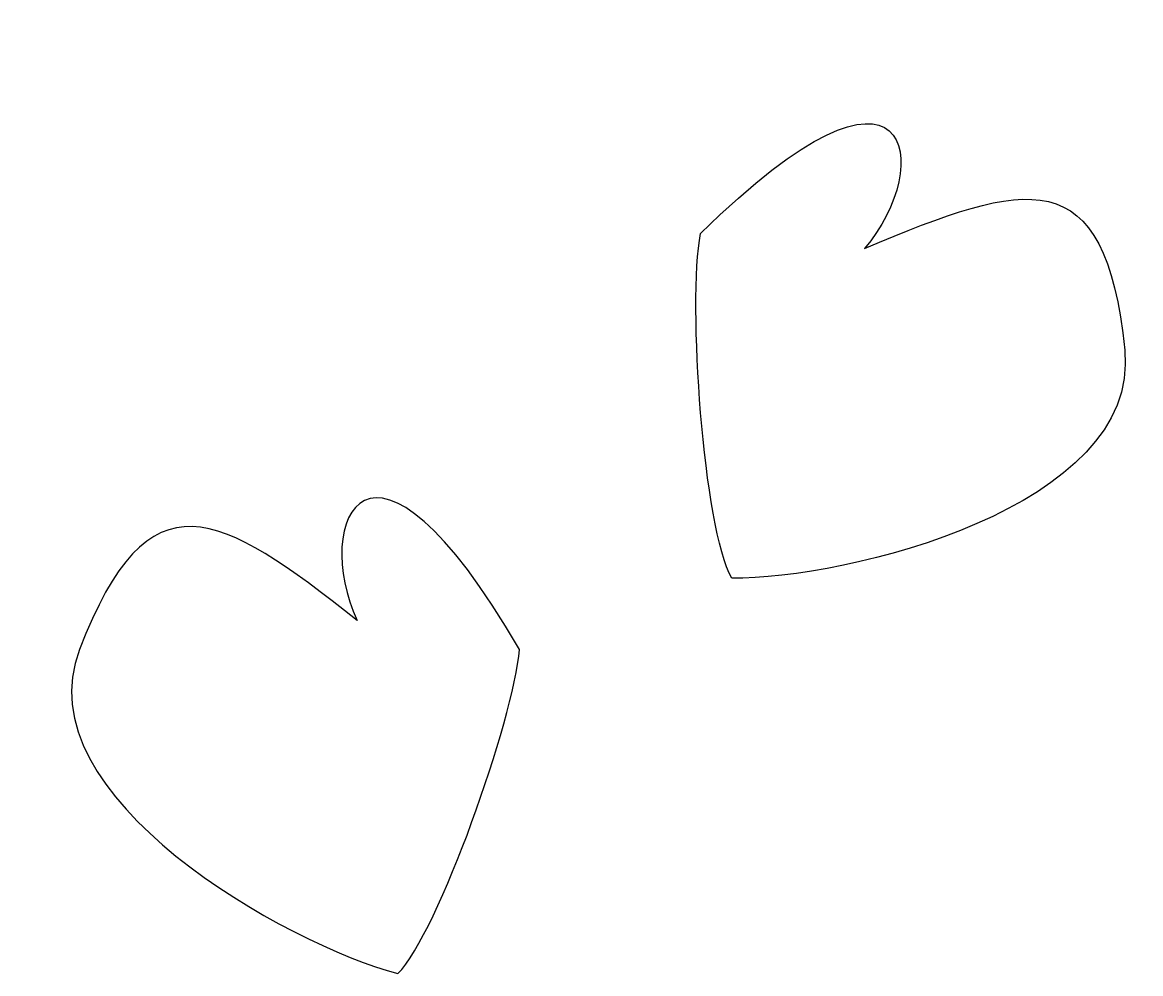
# Model space of a CAD drawing. Header units: centimetres. Extents: x -2.91 to 2.74, y -2.15 to 2.66.
import ezdxf

# ---------------------------------------------------------------- set-up
doc = ezdxf.new("R2010")
doc.units = ezdxf.units.CM
doc.header["$MEASUREMENT"] = 0
doc.layers.add('Camada 1', color=7, linetype='Continuous')

msp = doc.modelspace()

# ---------------------------------------------------------------- linework, layer by layer
at = {"layer": 'Camada 1'}
for points in [[(1.34325, 1.51553), (1.70038, 1.93267), (1.59683, 2.6584), (0.51534, 1.59162), (0.51534, 1.59162), (0.45049, 1.24562), (0.53018, 0.10204), (0.67322, -0.14944), (0.67322, -0.14944), (1.24745, -0.15579), (2.73782, 0.20838), (2.65733, 1.00269), (2.65733, 1.00269), (2.55933, 1.96951), (2.16687, 1.86502), (1.34325, 1.51553)], [(-1.21728, -0.36356), (-1.45112, 0.13335), (-1.15883, 0.80569), (-0.39882, -0.50969), (-0.39882, -0.50969), (-0.42806, -0.86047), (-0.808, -1.94193), (-1.01265, -2.14659), (-1.01265, -2.14659), (-1.56801, -2.00046), (-2.90855, -1.25423), (-2.62036, -0.50969), (-2.62036, -0.50969), (-2.26956, 0.39648), (-1.91882, 0.19177), (-1.21728, -0.36356)]]:
    msp.add_open_spline(points, degree=3, knots=[0, 0, 0, 0, 0.2, 0.2, 0.2, 0.2, 0.4, 0.4, 0.4, 0.4, 0.6, 0.6, 0.6, 0.6, 1, 1, 1, 1], dxfattribs=at)

doc.saveas('drawing.dxf')
